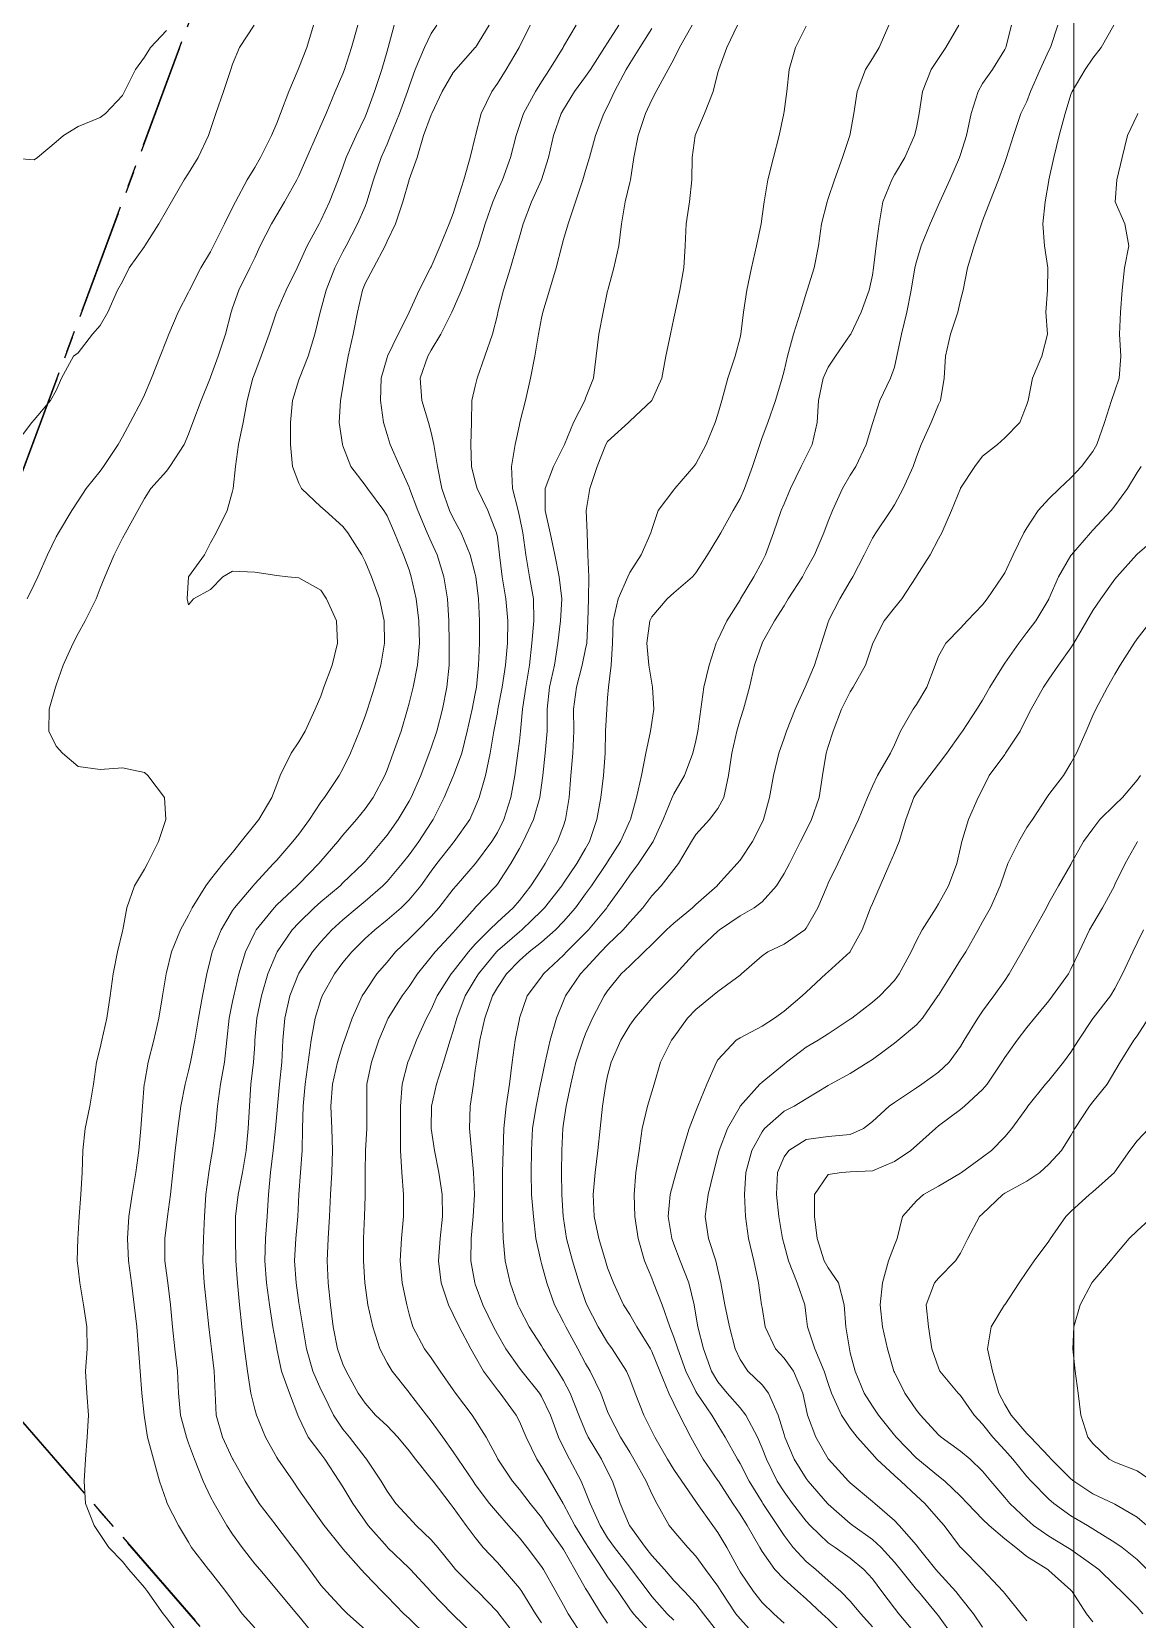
# Model space of a CAD drawing. Header units: centimetres. Extents: x 0 to 642158, y -847 to 649707.
# Drawn here: x 616943.2 to 616968.25, y 620207.12 to 620243.1 of the extents above; entities that cross this region are included whole.
import ezdxf

# ---------------------------------------------------------------- set-up
doc = ezdxf.new("R2010")
doc.units = ezdxf.units.CM
doc.header["$MEASUREMENT"] = 0
doc.linetypes.add('CENTERX2', pattern=[4, 2.5, -0.5, 0.5, -0.5])
doc.layers.add('MEV_grille', color=254, linetype='Continuous', lineweight=9)
doc.layers.add('WAL_topographie 0.5', color=253, linetype='Continuous', lineweight=20)
doc.layers.add('SPW_parcellaire cadastral', color=7, linetype='CENTERX2', lineweight=25, true_color=0xff0542)

# ---------------------------------------------------------------- blocks, each defined once
blk = doc.blocks.new('*U112')
at = {"layer": 'MEV_grille', "transparency": 33554687}
blk.add_lwpolyline([(0, 1825.476), (0, -1825.476)], dxfattribs=at)
blk = doc.blocks.new('*U113')
at = {"layer": 'MEV_grille', "color": 0, "linetype": 'ByBlock', "lineweight": -2, "transparency": 16777216}
blk.add_blockref('*U112', (1600, 0), dxfattribs=at)

msp = doc.modelspace()

# ---------------------------------------------------------------- linework, layer by layer
at = {"layer": 'SPW_parcellaire cadastral'}
for points in [[(617146.257, 620375.609), (617171.917, 620342.183), (617234.747, 620260.301), (617106.707, 620158.882), (617115.103, 620149.589), (617064.759, 620106.478), (617053.863, 620117.239), (616968.009, 620182.814), (616937.386, 620218.037), (616956.282, 620268.99), (616938.408, 620293.768), (616934.252, 620317.224), (616964.517, 620340.941), (617015.701, 620270.757), (617035.118, 620286.317), (617053.068, 620300.715), (617070.714, 620314.879), (617111.129, 620347.351), (617146.257, 620375.609)], [(616883.906, 620279.593), (616901.931, 620292.499), (616908.788, 620297.285), (616928.003, 620312.33), (616934.252, 620317.224), (616938.408, 620293.768), (616956.282, 620268.99), (616937.386, 620218.037), (616883.906, 620279.593)], [(616824.166, 620098.846), (616769.835, 620197.706), (616883.906, 620279.593), (616937.386, 620218.037), (616968.009, 620182.814), (616963.37, 620180.072), (616958.502, 620177.199), (616913.726, 620151.806), (616824.166, 620098.846)]]:
    msp.add_lwpolyline(points, dxfattribs=at)
at = {"layer": 'WAL_topographie 0.5'}
for points in [[(616942.75, 620240.242), (616943.25, 620240.203), (616943.329, 620240.25), (616943.75, 620240.608), (616943.914, 620240.75), (616944.25, 620240.953), (616944.75, 620241.161), (616944.87, 620241.25), (616945.25, 620241.659), (616945.301, 620241.75), (616945.545, 620242.25), (616945.75, 620242.528), (616945.885, 620242.75), (616946.25, 620243.129)], [(616942.817, 620233.75), (616943.198, 620234.25), (616943.25, 620234.308), (616943.621, 620234.75), (616943.75, 620234.976), (616943.871, 620235.25), (616944.145, 620235.75), (616944.25, 620235.829), (616944.572, 620236.25), (616944.75, 620236.449), (616944.917, 620236.75), (616945.143, 620237.25), (616945.25, 620237.443), (616945.405, 620237.75), (616945.75, 620238.235), (616945.76, 620238.25), (616946.073, 620238.75), (616946.25, 620239.054), (616946.367, 620239.25), (616946.654, 620239.75), (616946.75, 620239.899), (616946.969, 620240.25), (616947.202, 620240.75), (616947.25, 620240.891), (616947.368, 620241.25), (616947.545, 620241.75), (616947.708, 620242.25), (616947.75, 620242.372), (616947.908, 620242.75), (616948.235, 620243.25)], [(616943.094, 620230.25), (616943.25, 620230.577), (616943.333, 620230.75), (616943.555, 620231.25), (616943.75, 620231.656), (616943.8, 620231.75), (616944.103, 620232.25), (616944.25, 620232.473), (616944.43, 620232.75), (616944.75, 620233.144), (616944.824, 620233.25), (616945.158, 620233.75), (616945.25, 620233.921), (616945.43, 620234.25), (616945.694, 620234.75), (616945.75, 620234.876), (616945.91, 620235.25), (616946.103, 620235.75), (616946.25, 620236.113), (616946.3, 620236.25), (616946.516, 620236.75), (616946.75, 620237.198), (616946.772, 620237.25), (616947.025, 620237.75), (616947.25, 620238.112), (616947.319, 620238.25), (616947.568, 620238.75), (616947.75, 620239.123), (616947.813, 620239.25), (616948.082, 620239.75), (616948.25, 620240.027), (616948.379, 620240.25), (616948.627, 620240.75), (616948.75, 620241.032), (616948.834, 620241.25), (616949.022, 620241.75), (616949.232, 620242.25), (616949.25, 620242.289), (616949.43, 620242.75), (616949.584, 620243.25)], [(616946.549, 620206.75), (616946.25, 620207.159), (616946.176, 620207.25), (616945.816, 620207.75), (616945.75, 620207.842), (616945.396, 620208.25), (616945.25, 620208.436), (616944.943, 620208.75), (616944.75, 620209.046), (616944.614, 620209.25), (616944.414, 620209.75), (616944.381, 620210.25), (616944.416, 620210.75), (616944.45, 620211.25), (616944.479, 620211.75), (616944.448, 620212.25), (616944.414, 620212.75), (616944.45, 620213.25), (616944.441, 620213.75), (616944.365, 620214.25), (616944.286, 620214.75), (616944.25, 620215.078), (616944.225, 620215.25), (616944.24, 620215.75), (616944.25, 620215.861), (616944.274, 620216.25), (616944.311, 620216.75), (616944.341, 620217.25), (616944.351, 620217.75), (616944.404, 620218.25), (616944.511, 620218.75), (616944.598, 620219.25), (616944.667, 620219.75), (616944.75, 620220.078), (616944.783, 620220.25), (616944.895, 620220.75), (616944.97, 620221.25), (616945.038, 620221.75), (616945.138, 620222.25), (616945.25, 620222.718), (616945.257, 620222.75), (616945.35, 620223.25), (616945.528, 620223.75), (616945.75, 620224.123), (616945.823, 620224.25), (616946.071, 620224.75), (616946.234, 620225.25), (616946.202, 620225.75), (616945.83, 620226.25), (616945.75, 620226.312), (616945.25, 620226.422), (616944.75, 620226.386), (616944.25, 620226.453), (616943.893, 620226.75), (616943.75, 620226.914), (616943.583, 620227.25), (616943.587, 620227.75), (616943.734, 620228.25), (616943.75, 620228.291), (616943.911, 620228.75), (616944.134, 620229.25), (616944.25, 620229.462), (616944.409, 620229.75), (616944.655, 620230.25), (616944.75, 620230.49), (616944.856, 620230.75), (616945.064, 620231.25), (616945.25, 620231.629), (616945.323, 620231.75), (616945.598, 620232.25), (616945.75, 620232.524), (616945.898, 620232.75), (616946.25, 620233.141), (616946.328, 620233.25), (616946.648, 620233.75), (616946.75, 620233.984), (616946.846, 620234.25), (616947.033, 620234.75), (616947.239, 620235.25), (616947.25, 620235.277), (616947.424, 620235.75), (616947.584, 620236.25), (616947.716, 620236.75), (616947.75, 620236.85), (616947.892, 620237.25), (616948.139, 620237.75), (616948.25, 620237.982), (616948.377, 620238.25), (616948.63, 620238.75), (616948.75, 620238.955), (616948.926, 620239.25), (616949.206, 620239.75), (616949.25, 620239.836), (616949.434, 620240.25), (616949.652, 620240.75), (616949.75, 620240.976), (616949.868, 620241.25), (616950.074, 620241.75), (616950.25, 620242.153), (616950.288, 620242.25), (616950.445, 620242.75), (616950.584, 620243.25)], [(616948.25, 620206.928), (616947.962, 620207.25), (616947.75, 620207.55), (616947.598, 620207.75), (616947.25, 620208.196), (616947.203, 620208.25), (616946.817, 620208.75), (616946.75, 620208.869), (616946.52, 620209.25), (616946.266, 620209.75), (616946.25, 620209.802), (616946.093, 620210.25), (616945.955, 620210.75), (616945.822, 620211.25), (616945.75, 620211.696), (616945.741, 620211.75), (616945.694, 620212.25), (616945.653, 620212.75), (616945.614, 620213.25), (616945.574, 620213.75), (616945.521, 620214.25), (616945.454, 620214.75), (616945.39, 620215.25), (616945.364, 620215.75), (616945.397, 620216.25), (616945.472, 620216.75), (616945.556, 620217.25), (616945.62, 620217.75), (616945.669, 620218.25), (616945.706, 620218.75), (616945.747, 620219.25), (616945.75, 620219.264), (616945.838, 620219.75), (616945.962, 620220.25), (616946.077, 620220.75), (616946.162, 620221.25), (616946.24, 620221.75), (616946.25, 620221.786), (616946.366, 620222.25), (616946.571, 620222.75), (616946.75, 620223.082), (616946.834, 620223.25), (616947.144, 620223.75), (616947.25, 620223.889), (616947.538, 620224.25), (616947.75, 620224.505), (616947.945, 620224.75), (616948.25, 620225.136), (616948.342, 620225.25), (616948.64, 620225.75), (616948.75, 620226.043), (616948.829, 620226.25), (616949.073, 620226.75), (616949.25, 620227.008), (616949.391, 620227.25), (616949.617, 620227.75), (616949.75, 620228.047), (616949.819, 620228.25), (616950.005, 620228.75), (616950.128, 620229.25), (616950.102, 620229.75), (616949.877, 620230.25), (616949.75, 620230.444), (616949.25, 620230.726), (616949, 620230.75), (616948.75, 620230.779), (616948.25, 620230.852), (616947.75, 620230.877), (616947.524, 620230.75), (616947.25, 620230.463), (616946.864, 620230.25), (616946.75, 620230.118), (616946.721, 620230.25), (616946.75, 620230.75), (616946.75, 620230.75), (616947.11, 620231.25), (616947.25, 620231.522), (616947.374, 620231.75), (616947.624, 620232.25), (616947.75, 620232.692), (616947.762, 620232.75), (616947.818, 620233.25), (616947.886, 620233.75), (616947.989, 620234.25), (616948.078, 620234.75), (616948.209, 620235.25), (616948.25, 620235.366), (616948.399, 620235.75), (616948.575, 620236.25), (616948.743, 620236.75), (616948.75, 620236.765), (616948.964, 620237.25), (616949.209, 620237.75), (616949.25, 620237.836), (616949.439, 620238.25), (616949.709, 620238.75), (616949.75, 620238.827), (616949.948, 620239.25), (616950.144, 620239.75), (616950.25, 620240.033), (616950.324, 620240.25), (616950.552, 620240.75), (616950.75, 620241.174), (616950.783, 620241.25), (616950.966, 620241.75), (616951.132, 620242.25), (616951.25, 620242.666), (616951.273, 620242.75), (616951.41, 620243.25)], [(616949.616, 620206.75), (616949.25, 620207.195), (616949.203, 620207.25), (616948.783, 620207.75), (616948.75, 620207.792), (616948.364, 620208.25), (616948.25, 620208.381), (616947.964, 620208.75), (616947.75, 620209.052), (616947.621, 620209.25), (616947.331, 620209.75), (616947.25, 620209.9), (616947.078, 620210.25), (616946.886, 620210.75), (616946.75, 620211.116), (616946.7, 620211.25), (616946.57, 620211.75), (616946.525, 620212.25), (616946.498, 620212.75), (616946.44, 620213.25), (616946.385, 620213.75), (616946.343, 620214.25), (616946.279, 620214.75), (616946.25, 620214.965), (616946.212, 620215.25), (616946.212, 620215.75), (616946.25, 620216.06), (616946.275, 620216.25), (616946.34, 620216.75), (616946.393, 620217.25), (616946.449, 620217.75), (616946.509, 620218.25), (616946.574, 620218.75), (616946.674, 620219.25), (616946.75, 620219.556), (616946.795, 620219.75), (616946.891, 620220.25), (616946.977, 620220.75), (616947.069, 620221.25), (616947.164, 620221.75), (616947.25, 620222.09), (616947.286, 620222.25), (616947.486, 620222.75), (616947.75, 620223.185), (616947.793, 620223.25), (616948.211, 620223.75), (616948.25, 620223.795), (616948.679, 620224.25), (616948.75, 620224.332), (616949.117, 620224.75), (616949.25, 620224.921), (616949.488, 620225.25), (616949.75, 620225.641), (616949.832, 620225.75), (616950.162, 620226.25), (616950.25, 620226.4), (616950.424, 620226.75), (616950.628, 620227.25), (616950.75, 620227.594), (616950.803, 620227.75), (616950.962, 620228.25), (616951.111, 620228.75), (616951.195, 620229.25), (616951.183, 620229.75), (616951.076, 620230.25), (616950.897, 620230.75), (616950.75, 620231.098), (616950.675, 620231.25), (616950.363, 620231.75), (616950.25, 620231.889), (616949.843, 620232.25), (616949.75, 620232.334), (616949.311, 620232.75), (616949.25, 620232.869), (616949.11, 620233.25), (616949.061, 620233.75), (616949.061, 620234.25), (616949.107, 620234.75), (616949.25, 620235.212), (616949.262, 620235.25), (616949.463, 620235.75), (616949.61, 620236.25), (616949.733, 620236.75), (616949.75, 620236.802), (616949.872, 620237.25), (616950.063, 620237.75), (616950.25, 620238.119), (616950.32, 620238.25), (616950.577, 620238.75), (616950.75, 620239.143), (616950.794, 620239.25), (616950.943, 620239.75), (616951.114, 620240.25), (616951.25, 620240.553), (616951.331, 620240.75), (616951.532, 620241.25), (616951.713, 620241.75), (616951.75, 620241.863), (616951.886, 620242.25), (616952.096, 620242.75), (616952.25, 620243.067), (616952.379, 620243.25)], [(616950.75, 620206.891), (616950.354, 620207.25), (616950.25, 620207.352), (616949.879, 620207.75), (616949.75, 620207.9), (616949.492, 620208.25), (616949.25, 620208.579), (616949.115, 620208.75), (616948.75, 620209.23), (616948.734, 620209.25), (616948.352, 620209.75), (616948.25, 620209.903), (616948.033, 620210.25), (616947.757, 620210.75), (616947.75, 620210.762), (616947.521, 620211.25), (616947.373, 620211.75), (616947.35, 620212.25), (616947.333, 620212.75), (616947.273, 620213.25), (616947.25, 620213.435), (616947.208, 620213.75), (616947.159, 620214.25), (616947.106, 620214.75), (616947.073, 620215.25), (616947.09, 620215.75), (616947.113, 620216.25), (616947.143, 620216.75), (616947.209, 620217.25), (616947.25, 620217.488), (616947.296, 620217.75), (616947.359, 620218.25), (616947.404, 620218.75), (616947.477, 620219.25), (616947.563, 620219.75), (616947.618, 620220.25), (616947.673, 620220.75), (616947.75, 620221.126), (616947.774, 620221.25), (616947.889, 620221.75), (616948.038, 620222.25), (616948.25, 620222.69), (616948.282, 620222.75), (616948.687, 620223.25), (616948.75, 620223.314), (616949.213, 620223.75), (616949.25, 620223.787), (616949.705, 620224.25), (616949.75, 620224.305), (616950.136, 620224.75), (616950.25, 620224.892), (616950.558, 620225.25), (616950.75, 620225.489), (616950.935, 620225.75), (616951.199, 620226.25), (616951.25, 620226.372), (616951.391, 620226.75), (616951.57, 620227.25), (616951.714, 620227.75), (616951.75, 620227.886), (616951.838, 620228.25), (616951.94, 620228.75), (616951.982, 620229.25), (616951.972, 620229.75), (616951.911, 620230.25), (616951.799, 620230.75), (616951.75, 620230.907), (616951.626, 620231.25), (616951.42, 620231.75), (616951.25, 620232.13), (616951.179, 620232.25), (616950.806, 620232.75), (616950.75, 620232.829), (616950.431, 620233.25), (616950.25, 620233.716), (616950.237, 620233.75), (616950.161, 620234.25), (616950.197, 620234.75), (616950.25, 620235.053), (616950.278, 620235.25), (616950.366, 620235.75), (616950.479, 620236.25), (616950.577, 620236.75), (616950.691, 620237.25), (616950.75, 620237.401), (616950.94, 620237.75), (616951.204, 620238.25), (616951.25, 620238.356), (616951.44, 620238.75), (616951.607, 620239.25), (616951.749, 620239.75), (616951.75, 620239.753), (616951.933, 620240.25), (616952.079, 620240.75), (616952.25, 620241.224), (616952.261, 620241.25), (616952.501, 620241.75), (616952.75, 620242.178), (616952.807, 620242.25), (616953.25, 620242.746), (616953.253, 620242.75), (616953.564, 620243.25)], [(616952.151, 620206.75), (616951.75, 620207.138), (616951.63, 620207.25), (616951.25, 620207.636), (616951.137, 620207.75), (616950.75, 620208.153), (616950.659, 620208.25), (616950.25, 620208.72), (616950.225, 620208.75), (616949.822, 620209.25), (616949.75, 620209.354), (616949.467, 620209.75), (616949.25, 620210.06), (616949.118, 620210.25), (616948.775, 620210.75), (616948.75, 620210.79), (616948.494, 620211.25), (616948.289, 620211.75), (616948.25, 620211.889), (616948.164, 620212.25), (616948.088, 620212.75), (616948.022, 620213.25), (616947.957, 620213.75), (616947.905, 620214.25), (616947.859, 620214.75), (616947.825, 620215.25), (616947.812, 620215.75), (616947.818, 620216.25), (616947.874, 620216.75), (616947.973, 620217.25), (616948.056, 620217.75), (616948.105, 620218.25), (616948.13, 620218.75), (616948.165, 620219.25), (616948.221, 620219.75), (616948.25, 620220.159), (616948.256, 620220.25), (616948.301, 620220.75), (616948.401, 620221.25), (616948.546, 620221.75), (616948.75, 620222.238), (616948.756, 620222.25), (616949.101, 620222.75), (616949.25, 620222.91), (616949.599, 620223.25), (616949.75, 620223.386), (616950.184, 620223.75), (616950.25, 620223.814), (616950.707, 620224.25), (616950.75, 620224.297), (616951.134, 620224.75), (616951.25, 620224.896), (616951.502, 620225.25), (616951.75, 620225.662), (616951.798, 620225.75), (616952.013, 620226.25), (616952.206, 620226.75), (616952.25, 620226.872), (616952.379, 620227.25), (616952.505, 620227.75), (616952.605, 620228.25), (616952.655, 620228.75), (616952.66, 620229.25), (616952.648, 620229.75), (616952.619, 620230.25), (616952.54, 620230.75), (616952.387, 620231.25), (616952.25, 620231.546), (616952.16, 620231.75), (616951.945, 620232.25), (616951.76, 620232.75), (616951.75, 620232.781), (616951.538, 620233.25), (616951.321, 620233.75), (616951.25, 620233.976), (616951.169, 620234.25), (616951.1, 620234.75), (616951.114, 620235.25), (616951.25, 620235.719), (616951.26, 620235.75), (616951.499, 620236.25), (616951.75, 620236.743), (616951.754, 620236.75), (616951.98, 620237.25), (616952.235, 620237.75), (616952.25, 620237.779), (616952.453, 620238.25), (616952.659, 620238.75), (616952.75, 620238.986), (616952.828, 620239.25), (616952.992, 620239.75), (616953.134, 620240.25), (616953.25, 620240.725), (616953.255, 620240.75), (616953.385, 620241.25), (616953.623, 620241.75), (616953.75, 620241.93), (616953.946, 620242.25), (616954.243, 620242.75), (616954.25, 620242.764), (616954.49, 620243.25)], [(616953.241, 620206.75), (616952.75, 620207.228), (616952.728, 620207.25), (616952.25, 620207.741), (616952.241, 620207.75), (616951.779, 620208.25), (616951.75, 620208.28), (616951.263, 620208.75), (616951.25, 620208.762), (616950.82, 620209.25), (616950.75, 620209.345), (616950.474, 620209.75), (616950.25, 620210.124), (616950.166, 620210.25), (616949.836, 620210.75), (616949.75, 620210.87), (616949.46, 620211.25), (616949.25, 620211.699), (616949.228, 620211.75), (616949.035, 620212.25), (616948.86, 620212.75), (616948.753, 620213.25), (616948.75, 620213.269), (616948.661, 620213.75), (616948.582, 620214.25), (616948.519, 620214.75), (616948.481, 620215.25), (616948.495, 620215.75), (616948.533, 620216.25), (616948.565, 620216.75), (616948.61, 620217.25), (616948.665, 620217.75), (616948.718, 620218.25), (616948.75, 620218.576), (616948.767, 620218.75), (616948.815, 620219.25), (616948.861, 620219.75), (616948.887, 620220.25), (616948.935, 620220.75), (616949.049, 620221.25), (616949.241, 620221.75), (616949.25, 620221.767), (616949.56, 620222.25), (616949.75, 620222.478), (616949.996, 620222.75), (616950.25, 620222.978), (616950.571, 620223.25), (616950.75, 620223.399), (616951.155, 620223.75), (616951.25, 620223.847), (616951.593, 620224.25), (616951.75, 620224.452), (616951.967, 620224.75), (616952.25, 620225.181), (616952.297, 620225.25), (616952.547, 620225.75), (616952.75, 620226.232), (616952.757, 620226.25), (616952.941, 620226.75), (616953.067, 620227.25), (616953.18, 620227.75), (616953.25, 620228.107), (616953.276, 620228.25), (616953.325, 620228.75), (616953.342, 620229.25), (616953.344, 620229.75), (616953.325, 620230.25), (616953.263, 620230.75), (616953.25, 620230.812), (616953.137, 620231.25), (616952.933, 620231.75), (616952.75, 620232.079), (616952.666, 620232.25), (616952.492, 620232.75), (616952.392, 620233.25), (616952.312, 620233.75), (616952.25, 620234.022), (616952.187, 620234.25), (616952.038, 620234.75), (616952.001, 620235.25), (616952.176, 620235.75), (616952.25, 620235.885), (616952.468, 620236.25), (616952.718, 620236.75), (616952.75, 620236.82), (616952.935, 620237.25), (616953.134, 620237.75), (616953.25, 620238.054), (616953.322, 620238.25), (616953.473, 620238.75), (616953.644, 620239.25), (616953.75, 620239.497), (616953.867, 620239.75), (616954.047, 620240.25), (616954.173, 620240.75), (616954.25, 620240.978), (616954.344, 620241.25), (616954.612, 620241.75), (616954.75, 620241.968), (616954.933, 620242.25), (616955.24, 620242.75), (616955.25, 620242.769), (616955.54, 620243.25)], [(616954.165, 620206.75), (616953.78, 620207.25), (616953.75, 620207.29), (616953.31, 620207.75), (616953.25, 620207.808), (616952.804, 620208.25), (616952.75, 620208.316), (616952.398, 620208.75), (616952.25, 620208.926), (616951.909, 620209.25), (616951.75, 620209.42), (616951.451, 620209.75), (616951.25, 620210.025), (616951.118, 620210.25), (616950.787, 620210.75), (616950.75, 620210.791), (616950.402, 620211.25), (616950.25, 620211.434), (616950.038, 620211.75), (616949.791, 620212.25), (616949.75, 620212.335), (616949.569, 620212.75), (616949.424, 620213.25), (616949.337, 620213.75), (616949.256, 620214.25), (616949.25, 620214.293), (616949.186, 620214.75), (616949.151, 620215.25), (616949.18, 620215.75), (616949.226, 620216.25), (616949.25, 620216.75), (616949.25, 620216.75), (616949.286, 620217.25), (616949.322, 620217.75), (616949.333, 620218.25), (616949.347, 620218.75), (616949.395, 620219.25), (616949.464, 620219.75), (616949.533, 620220.25), (616949.623, 620220.75), (616949.75, 620221.169), (616949.779, 620221.25), (616950.055, 620221.75), (616950.25, 620222.009), (616950.449, 620222.25), (616950.75, 620222.551), (616950.971, 620222.75), (616951.25, 620222.974), (616951.573, 620223.25), (616951.75, 620223.426), (616952.015, 620223.75), (616952.25, 620224.076), (616952.379, 620224.25), (616952.75, 620224.723), (616952.774, 620224.75), (616953.127, 620225.25), (616953.25, 620225.531), (616953.334, 620225.75), (616953.484, 620226.25), (616953.589, 620226.75), (616953.67, 620227.25), (616953.75, 620227.672), (616953.764, 620227.75), (616953.858, 620228.25), (616953.937, 620228.75), (616953.978, 620229.25), (616953.986, 620229.75), (616953.943, 620230.25), (616953.861, 620230.75), (616953.802, 620231.25), (616953.75, 620231.65), (616953.733, 620231.75), (616953.536, 620232.25), (616953.295, 620232.75), (616953.25, 620232.912), (616953.162, 620233.25), (616953.148, 620233.75), (616953.16, 620234.25), (616953.175, 620234.75), (616953.25, 620235.071), (616953.293, 620235.25), (616953.468, 620235.75), (616953.637, 620236.25), (616953.75, 620236.688), (616953.764, 620236.75), (616953.892, 620237.25), (616954.049, 620237.75), (616954.195, 620238.25), (616954.25, 620238.455), (616954.335, 620238.75), (616954.526, 620239.25), (616954.75, 620239.747), (616954.751, 620239.75), (616954.909, 620240.25), (616955.021, 620240.75), (616955.197, 620241.25), (616955.25, 620241.34), (616955.502, 620241.75), (616955.75, 620242.091), (616955.858, 620242.25), (616956.182, 620242.75), (616956.25, 620242.854), (616956.501, 620243.25)], [(616954.75, 620207.043), (616954.617, 620207.25), (616954.305, 620207.75), (616954.25, 620207.829), (616953.89, 620208.25), (616953.75, 620208.408), (616953.431, 620208.75), (616953.25, 620208.975), (616953.043, 620209.25), (616952.75, 620209.657), (616952.677, 620209.75), (616952.294, 620210.25), (616952.25, 620210.305), (616951.891, 620210.75), (616951.75, 620210.942), (616951.493, 620211.25), (616951.25, 620211.505), (616950.991, 620211.75), (616950.75, 620212.019), (616950.596, 620212.25), (616950.321, 620212.75), (616950.25, 620212.906), (616950.128, 620213.25), (616950.031, 620213.75), (616949.964, 620214.25), (616949.913, 620214.75), (616949.894, 620215.25), (616949.911, 620215.75), (616949.943, 620216.25), (616949.97, 620216.75), (616949.998, 620217.25), (616950.015, 620217.75), (616950.001, 620218.25), (616949.977, 620218.75), (616950.011, 620219.25), (616950.125, 620219.75), (616950.25, 620220.147), (616950.286, 620220.25), (616950.455, 620220.75), (616950.688, 620221.25), (616950.75, 620221.349), (616951.019, 620221.75), (616951.25, 620222.018), (616951.438, 620222.25), (616951.75, 620222.543), (616951.953, 620222.75), (616952.25, 620223.053), (616952.422, 620223.25), (616952.75, 620223.673), (616952.818, 620223.75), (616953.25, 620224.244), (616953.255, 620224.25), (616953.627, 620224.75), (616953.75, 620224.956), (616953.898, 620225.25), (616954.058, 620225.75), (616954.148, 620226.25), (616954.215, 620226.75), (616954.25, 620227.025), (616954.277, 620227.25), (616954.323, 620227.75), (616954.394, 620228.25), (616954.482, 620228.75), (616954.535, 620229.25), (616954.573, 620229.75), (616954.572, 620230.25), (616954.481, 620230.75), (616954.392, 620231.25), (616954.327, 620231.75), (616954.25, 620232.116), (616954.219, 620232.25), (616954.094, 620232.75), (616954.068, 620233.25), (616954.154, 620233.75), (616954.25, 620234.195), (616954.263, 620234.25), (616954.387, 620234.75), (616954.501, 620235.25), (616954.601, 620235.75), (616954.681, 620236.25), (616954.75, 620236.609), (616954.782, 620236.75), (616954.931, 620237.25), (616955.081, 620237.75), (616955.209, 620238.25), (616955.25, 620238.392), (616955.353, 620238.75), (616955.519, 620239.25), (616955.687, 620239.75), (616955.75, 620239.956), (616955.842, 620240.25), (616955.976, 620240.75), (616956.163, 620241.25), (616956.25, 620241.411), (616956.404, 620241.75), (616956.667, 620242.25), (616956.75, 620242.388), (616956.976, 620242.75), (616957.25, 620243.174)], [(616955.678, 620206.75), (616955.358, 620207.25), (616955.25, 620207.442), (616955.077, 620207.75), (616954.794, 620208.25), (616954.75, 620208.32), (616954.424, 620208.75), (616954.25, 620208.966), (616954.003, 620209.25), (616953.75, 620209.533), (616953.572, 620209.75), (616953.25, 620210.18), (616953.2, 620210.25), (616952.862, 620210.75), (616952.75, 620210.921), (616952.513, 620211.25), (616952.25, 620211.612), (616952.147, 620211.75), (616951.76, 620212.25), (616951.75, 620212.263), (616951.362, 620212.75), (616951.25, 620212.938), (616951.086, 620213.25), (616950.925, 620213.75), (616950.816, 620214.25), (616950.75, 620214.698), (616950.743, 620214.75), (616950.712, 620215.25), (616950.714, 620215.75), (616950.735, 620216.25), (616950.75, 620216.719), (616950.751, 620216.75), (616950.751, 620217.25), (616950.762, 620217.75), (616950.792, 620218.25), (616950.791, 620218.75), (616950.794, 620219.25), (616950.897, 620219.75), (616951.065, 620220.25), (616951.25, 620220.696), (616951.275, 620220.75), (616951.594, 620221.25), (616951.75, 620221.467), (616951.938, 620221.75), (616952.25, 620222.14), (616952.339, 620222.25), (616952.75, 620222.691), (616952.801, 620222.75), (616953.248, 620223.25), (616953.25, 620223.252), (616953.726, 620223.75), (616953.75, 620223.781), (616954.056, 620224.25), (616954.25, 620224.593), (616954.338, 620224.75), (616954.57, 620225.25), (616954.713, 620225.75), (616954.75, 620226.03), (616954.778, 620226.25), (616954.836, 620226.75), (616954.876, 620227.25), (616954.877, 620227.75), (616954.932, 620228.25), (616955.042, 620228.75), (616955.123, 620229.25), (616955.184, 620229.75), (616955.212, 620230.25), (616955.153, 620230.75), (616955.049, 620231.25), (616954.944, 620231.75), (616954.835, 620232.25), (616954.83, 620232.75), (616955.023, 620233.25), (616955.25, 620233.706), (616955.27, 620233.75), (616955.479, 620234.25), (616955.734, 620234.75), (616955.75, 620234.798), (616955.927, 620235.25), (616955.993, 620235.75), (616956.047, 620236.25), (616956.15, 620236.75), (616956.25, 620237.232), (616956.254, 620237.25), (616956.388, 620237.75), (616956.503, 620238.25), (616956.564, 620238.75), (616956.648, 620239.25), (616956.75, 620239.689), (616956.765, 620239.75), (616956.843, 620240.25), (616956.94, 620240.75), (616957.109, 620241.25), (616957.25, 620241.56), (616957.352, 620241.75), (616957.623, 620242.25), (616957.75, 620242.486), (616957.882, 620242.75), (616958.164, 620243.25)], [(616956.25, 620207.038), (616956.104, 620207.25), (616955.795, 620207.75), (616955.75, 620207.823), (616955.508, 620208.25), (616955.25, 620208.704), (616955.22, 620208.75), (616954.864, 620209.25), (616954.75, 620209.43), (616954.494, 620209.75), (616954.25, 620210.064), (616954.092, 620210.25), (616953.763, 620210.75), (616953.75, 620210.774), (616953.495, 620211.25), (616953.25, 620211.644), (616953.179, 620211.75), (616952.798, 620212.25), (616952.75, 620212.323), (616952.45, 620212.75), (616952.25, 620213.048), (616952.096, 620213.25), (616951.832, 620213.75), (616951.75, 620214.035), (616951.701, 620214.25), (616951.593, 620214.75), (616951.545, 620215.25), (616951.579, 620215.75), (616951.624, 620216.25), (616951.62, 620216.75), (616951.581, 620217.25), (616951.555, 620217.75), (616951.551, 620218.25), (616951.552, 620218.75), (616951.594, 620219.25), (616951.724, 620219.75), (616951.75, 620219.82), (616951.916, 620220.25), (616952.14, 620220.75), (616952.25, 620220.943), (616952.388, 620221.25), (616952.703, 620221.75), (616952.75, 620221.805), (616953.099, 620222.25), (616953.25, 620222.421), (616953.568, 620222.75), (616953.75, 620222.924), (616954.109, 620223.25), (616954.25, 620223.415), (616954.511, 620223.75), (616954.75, 620224.119), (616954.837, 620224.25), (616955.112, 620224.75), (616955.25, 620225.11), (616955.298, 620225.25), (616955.378, 620225.75), (616955.417, 620226.25), (616955.461, 620226.75), (616955.481, 620227.25), (616955.479, 620227.75), (616955.543, 620228.25), (616955.671, 620228.75), (616955.75, 620229.117), (616955.775, 620229.25), (616955.803, 620229.75), (616955.819, 620230.25), (616955.822, 620230.75), (616955.8, 620231.25), (616955.782, 620231.75), (616955.762, 620232.25), (616955.844, 620232.75), (616956.012, 620233.25), (616956.208, 620233.75), (616956.25, 620233.815), (616956.721, 620234.25), (616956.75, 620234.278), (616957.25, 620234.75), (616957.25, 620234.75), (616957.479, 620235.25), (616957.571, 620235.75), (616957.674, 620236.25), (616957.75, 620236.615), (616957.778, 620236.75), (616957.888, 620237.25), (616957.977, 620237.75), (616958.006, 620238.25), (616958.033, 620238.75), (616958.107, 620239.25), (616958.157, 620239.75), (616958.168, 620240.25), (616958.236, 620240.75), (616958.25, 620240.79), (616958.446, 620241.25), (616958.642, 620241.75), (616958.75, 620242.179), (616958.769, 620242.25), (616958.95, 620242.75), (616959.197, 620243.25)], [(616957.25, 620206.791), (616956.833, 620207.25), (616956.75, 620207.362), (616956.488, 620207.75), (616956.25, 620208.089), (616956.144, 620208.25), (616955.816, 620208.75), (616955.75, 620208.856), (616955.503, 620209.25), (616955.25, 620209.734), (616955.24, 620209.75), (616954.945, 620210.25), (616954.75, 620210.586), (616954.642, 620210.75), (616954.406, 620211.25), (616954.25, 620211.608), (616954.175, 620211.75), (616953.813, 620212.25), (616953.75, 620212.327), (616953.435, 620212.75), (616953.25, 620213.079), (616953.152, 620213.25), (616952.883, 620213.75), (616952.75, 620214.032), (616952.639, 620214.25), (616952.474, 620214.75), (616952.413, 620215.25), (616952.451, 620215.75), (616952.507, 620216.25), (616952.501, 620216.75), (616952.425, 620217.25), (616952.326, 620217.75), (616952.25, 620218.25), (616952.25, 620218.25), (616952.25, 620218.25), (616952.257, 620218.75), (616952.369, 620219.25), (616952.531, 620219.75), (616952.683, 620220.25), (616952.75, 620220.46), (616952.83, 620220.75), (616953.021, 620221.25), (616953.25, 620221.632), (616953.321, 620221.75), (616953.731, 620222.25), (616953.75, 620222.27), (616954.25, 620222.704), (616954.305, 620222.75), (616954.75, 620223.179), (616954.819, 620223.25), (616955.211, 620223.75), (616955.25, 620223.806), (616955.553, 620224.25), (616955.75, 620224.596), (616955.838, 620224.75), (616956.008, 620225.25), (616956.093, 620225.75), (616956.153, 620226.25), (616956.19, 620226.75), (616956.203, 620227.25), (616956.23, 620227.75), (616956.25, 620228.006), (616956.271, 620228.25), (616956.332, 620228.75), (616956.361, 620229.25), (616956.376, 620229.75), (616956.491, 620230.25), (616956.71, 620230.75), (616956.75, 620230.85), (616957.007, 620231.25), (616957.227, 620231.75), (616957.25, 620231.824), (616957.394, 620232.25), (616957.75, 620232.724), (616957.771, 620232.75), (616958.206, 620233.25), (616958.25, 620233.308), (616958.48, 620233.75), (616958.69, 620234.25), (616958.75, 620234.439), (616958.836, 620234.75), (616958.972, 620235.25), (616959.14, 620235.75), (616959.25, 620236.171), (616959.268, 620236.25), (616959.33, 620236.75), (616959.403, 620237.25), (616959.512, 620237.75), (616959.626, 620238.25), (616959.726, 620238.75), (616959.75, 620238.926), (616959.795, 620239.25), (616959.883, 620239.75), (616960.011, 620240.25), (616960.134, 620240.75), (616960.243, 620241.25), (616960.25, 620241.296), (616960.312, 620241.75), (616960.362, 620242.25), (616960.511, 620242.75), (616960.75, 620243.231)], [(616957.75, 620207.103), (616957.602, 620207.25), (616957.25, 620207.638), (616957.165, 620207.75), (616956.794, 620208.25), (616956.75, 620208.303), (616956.402, 620208.75), (616956.25, 620208.968), (616956.077, 620209.25), (616955.851, 620209.75), (616955.75, 620210.011), (616955.651, 620210.25), (616955.382, 620210.75), (616955.25, 620211.014), (616955.138, 620211.25), (616954.951, 620211.75), (616954.75, 620212.17), (616954.702, 620212.25), (616954.301, 620212.75), (616954.25, 620212.816), (616953.942, 620213.25), (616953.75, 620213.583), (616953.661, 620213.75), (616953.423, 620214.25), (616953.25, 620214.715), (616953.237, 620214.75), (616953.148, 620215.25), (616953.156, 620215.75), (616953.204, 620216.25), (616953.23, 620216.75), (616953.212, 620217.25), (616953.162, 620217.75), (616953.121, 620218.25), (616953.136, 620218.75), (616953.206, 620219.25), (616953.25, 620219.565), (616953.274, 620219.75), (616953.351, 620220.25), (616953.466, 620220.75), (616953.638, 620221.25), (616953.75, 620221.445), (616953.956, 620221.75), (616954.25, 620222.051), (616954.474, 620222.25), (616954.75, 620222.473), (616955.065, 620222.75), (616955.25, 620222.941), (616955.519, 620223.25), (616955.75, 620223.562), (616955.884, 620223.75), (616956.227, 620224.25), (616956.25, 620224.289), (616956.538, 620224.75), (616956.75, 620225.216), (616956.766, 620225.25), (616956.907, 620225.75), (616957.017, 620226.25), (616957.113, 620226.75), (616957.223, 620227.25), (616957.25, 620227.448), (616957.294, 620227.75), (616957.268, 620228.25), (616957.25, 620228.342), (616957.187, 620228.75), (616957.137, 620229.25), (616957.205, 620229.75), (616957.25, 620229.843), (616957.597, 620230.25), (616957.75, 620230.387), (616958.173, 620230.75), (616958.25, 620230.842), (616958.511, 620231.25), (616958.75, 620231.635), (616958.813, 620231.75), (616959.098, 620232.25), (616959.25, 620232.526), (616959.352, 620232.75), (616959.534, 620233.25), (616959.696, 620233.75), (616959.75, 620233.905), (616959.879, 620234.25), (616960.058, 620234.75), (616960.209, 620235.25), (616960.25, 620235.417), (616960.325, 620235.75), (616960.46, 620236.25), (616960.621, 620236.75), (616960.75, 620237.176), (616960.774, 620237.25), (616960.93, 620237.75), (616961.031, 620238.25), (616961.1, 620238.75), (616961.224, 620239.25), (616961.25, 620239.325), (616961.392, 620239.75), (616961.577, 620240.25), (616961.743, 620240.75), (616961.75, 620240.788), (616961.832, 620241.25), (616961.906, 620241.75), (616962.095, 620242.25), (616962.25, 620242.495), (616962.402, 620242.75), (616962.62, 620243.25)], [(616958.75, 620206.831), (616958.42, 620207.25), (616958.25, 620207.473), (616957.991, 620207.75), (616957.75, 620208.003), (616957.539, 620208.25), (616957.25, 620208.572), (616957.106, 620208.75), (616956.75, 620209.24), (616956.743, 620209.25), (616956.534, 620209.75), (616956.362, 620210.25), (616956.25, 620210.471), (616956.111, 620210.75), (616955.812, 620211.25), (616955.75, 620211.38), (616955.596, 620211.75), (616955.399, 620212.25), (616955.25, 620212.534), (616955.119, 620212.75), (616954.792, 620213.25), (616954.75, 620213.321), (616954.472, 620213.75), (616954.25, 620214.175), (616954.213, 620214.25), (616954.043, 620214.75), (616953.928, 620215.25), (616953.879, 620215.75), (616953.87, 620216.25), (616953.866, 620216.75), (616953.869, 620217.25), (616953.88, 620217.75), (616953.899, 620218.25), (616953.952, 620218.75), (616954.025, 620219.25), (616954.082, 620219.75), (616954.155, 620220.25), (616954.25, 620220.733), (616954.253, 620220.75), (616954.429, 620221.25), (616954.75, 620221.681), (616954.799, 620221.75), (616955.25, 620222.176), (616955.319, 620222.25), (616955.75, 620222.681), (616955.817, 620222.75), (616956.23, 620223.25), (616956.25, 620223.278), (616956.587, 620223.75), (616956.75, 620223.986), (616956.948, 620224.25), (616957.25, 620224.707), (616957.278, 620224.75), (616957.505, 620225.25), (616957.715, 620225.75), (616957.75, 620225.832), (616957.99, 620226.25), (616958.179, 620226.75), (616958.25, 620227.033), (616958.294, 620227.25), (616958.359, 620227.75), (616958.432, 620228.25), (616958.552, 620228.75), (616958.712, 620229.25), (616958.75, 620229.322), (616958.955, 620229.75), (616959.25, 620230.231), (616959.262, 620230.25), (616959.56, 620230.75), (616959.75, 620231.098), (616959.826, 620231.25), (616960.006, 620231.75), (616960.185, 620232.25), (616960.25, 620232.408), (616960.398, 620232.75), (616960.638, 620233.25), (616960.75, 620233.478), (616960.888, 620233.75), (616961.001, 620234.25), (616961.032, 620234.75), (616961.135, 620235.25), (616961.25, 620235.5), (616961.418, 620235.75), (616961.75, 620236.235), (616961.761, 620236.25), (616961.999, 620236.75), (616962.181, 620237.25), (616962.25, 620237.589), (616962.275, 620237.75), (616962.337, 620238.25), (616962.405, 620238.75), (616962.491, 620239.25), (616962.691, 620239.75), (616962.75, 620239.859), (616962.983, 620240.25), (616963.209, 620240.75), (616963.25, 620240.926), (616963.31, 620241.25), (616963.385, 620241.75), (616963.583, 620242.25), (616963.75, 620242.499), (616963.915, 620242.75), (616964.211, 620243.25)], [(616959.604, 620206.75), (616959.25, 620207.135), (616959.156, 620207.25), (616958.825, 620207.75), (616958.75, 620207.874), (616958.469, 620208.25), (616958.25, 620208.555), (616958.066, 620208.75), (616957.75, 620209.117), (616957.648, 620209.25), (616957.365, 620209.75), (616957.25, 620209.966), (616957.121, 620210.25), (616956.845, 620210.75), (616956.75, 620210.908), (616956.542, 620211.25), (616956.282, 620211.75), (616956.25, 620211.833), (616956.096, 620212.25), (616955.851, 620212.75), (616955.75, 620212.921), (616955.571, 620213.25), (616955.3, 620213.75), (616955.25, 620213.855), (616955.048, 620214.25), (616954.872, 620214.75), (616954.75, 620215.187), (616954.732, 620215.25), (616954.625, 620215.75), (616954.568, 620216.25), (616954.527, 620216.75), (616954.513, 620217.25), (616954.521, 620217.75), (616954.549, 620218.25), (616954.626, 620218.75), (616954.73, 620219.25), (616954.75, 620219.351), (616954.831, 620219.75), (616954.95, 620220.25), (616955.091, 620220.75), (616955.25, 620221.139), (616955.298, 620221.25), (616955.638, 620221.75), (616955.75, 620221.871), (616956.097, 620222.25), (616956.25, 620222.407), (616956.602, 620222.75), (616956.75, 620222.926), (616957.044, 620223.25), (616957.25, 620223.52), (616957.465, 620223.75), (616957.75, 620224.119), (616957.855, 620224.25), (616958.152, 620224.75), (616958.25, 620224.911), (616958.56, 620225.25), (616958.75, 620225.496), (616958.884, 620225.75), (616958.992, 620226.25), (616959.066, 620226.75), (616959.176, 620227.25), (616959.25, 620227.52), (616959.33, 620227.75), (616959.468, 620228.25), (616959.578, 620228.75), (616959.749, 620229.25), (616959.75, 620229.253), (616960.032, 620229.75), (616960.25, 620230.092), (616960.342, 620230.25), (616960.664, 620230.75), (616960.75, 620230.918), (616960.936, 620231.25), (616961.147, 620231.75), (616961.25, 620232.015), (616961.344, 620232.25), (616961.573, 620232.75), (616961.75, 620233.052), (616961.873, 620233.25), (616962.113, 620233.75), (616962.25, 620234.223), (616962.258, 620234.25), (616962.422, 620234.75), (616962.66, 620235.25), (616962.75, 620235.5), (616962.805, 620235.75), (616962.91, 620236.25), (616963.033, 620236.75), (616963.129, 620237.25), (616963.212, 620237.75), (616963.25, 620237.895), (616963.357, 620238.25), (616963.557, 620238.75), (616963.75, 620239.184), (616963.781, 620239.25), (616964.008, 620239.75), (616964.226, 620240.25), (616964.25, 620240.323), (616964.387, 620240.75), (616964.493, 620241.25), (616964.648, 620241.75), (616964.75, 620241.928), (616964.977, 620242.25), (616965.25, 620242.698), (616965.275, 620242.75), (616965.402, 620243.25)], [(616960.25, 620207.035), (616960.019, 620207.25), (616959.75, 620207.506), (616959.557, 620207.75), (616959.25, 620208.202), (616959.222, 620208.25), (616958.955, 620208.75), (616958.75, 620209.092), (616958.635, 620209.25), (616958.279, 620209.75), (616958.25, 620209.791), (616957.932, 620210.25), (616957.75, 620210.52), (616957.607, 620210.75), (616957.318, 620211.25), (616957.25, 620211.387), (616957.071, 620211.75), (616956.877, 620212.25), (616956.75, 620212.574), (616956.675, 620212.75), (616956.356, 620213.25), (616956.25, 620213.398), (616956.036, 620213.75), (616955.779, 620214.25), (616955.75, 620214.329), (616955.606, 620214.75), (616955.453, 620215.25), (616955.32, 620215.75), (616955.25, 620216.206), (616955.243, 620216.25), (616955.21, 620216.75), (616955.206, 620217.25), (616955.211, 620217.75), (616955.235, 620218.25), (616955.25, 620218.358), (616955.312, 620218.75), (616955.413, 620219.25), (616955.532, 620219.75), (616955.696, 620220.25), (616955.75, 620220.392), (616955.91, 620220.75), (616956.169, 620221.25), (616956.25, 620221.369), (616956.559, 620221.75), (616956.75, 620221.937), (616957.077, 620222.25), (616957.25, 620222.419), (616957.587, 620222.75), (616957.75, 620222.902), (616958.172, 620223.25), (616958.25, 620223.322), (616958.732, 620223.75), (616958.75, 620223.772), (616959.188, 620224.25), (616959.25, 620224.326), (616959.532, 620224.75), (616959.75, 620225.185), (616959.78, 620225.25), (616959.917, 620225.75), (616960.012, 620226.25), (616960.133, 620226.75), (616960.25, 620227.091), (616960.302, 620227.25), (616960.499, 620227.75), (616960.727, 620228.25), (616960.75, 620228.301), (616960.938, 620228.75), (616961.1, 620229.25), (616961.25, 620229.726), (616961.258, 620229.75), (616961.51, 620230.25), (616961.75, 620230.653), (616961.808, 620230.75), (616962.061, 620231.25), (616962.25, 620231.626), (616962.331, 620231.75), (616962.668, 620232.25), (616962.75, 620232.383), (616962.949, 620232.75), (616963.174, 620233.25), (616963.25, 620233.466), (616963.355, 620233.75), (616963.582, 620234.25), (616963.75, 620234.656), (616963.792, 620234.75), (616963.878, 620235.25), (616963.91, 620235.75), (616964.02, 620236.25), (616964.186, 620236.75), (616964.25, 620237.021), (616964.305, 620237.25), (616964.409, 620237.75), (616964.558, 620238.25), (616964.723, 620238.75), (616964.75, 620238.817), (616964.913, 620239.25), (616965.107, 620239.75), (616965.25, 620240.141), (616965.288, 620240.25), (616965.447, 620240.75), (616965.616, 620241.25), (616965.75, 620241.525), (616965.838, 620241.75), (616966.057, 620242.25), (616966.25, 620242.679), (616966.287, 620242.75), (616966.452, 620243.25)], [(616961.629, 620206.75), (616961.25, 620207.127), (616961.114, 620207.25), (616960.75, 620207.586), (616960.563, 620207.75), (616960.25, 620208.035), (616960.041, 620208.25), (616959.75, 620208.659), (616959.697, 620208.75), (616959.41, 620209.25), (616959.25, 620209.504), (616959.086, 620209.75), (616958.761, 620210.25), (616958.75, 620210.267), (616958.414, 620210.75), (616958.25, 620211.046), (616958.135, 620211.25), (616957.877, 620211.75), (616957.75, 620212.012), (616957.637, 620212.25), (616957.43, 620212.75), (616957.25, 620213.191), (616957.219, 620213.25), (616956.913, 620213.75), (616956.75, 620214.028), (616956.611, 620214.25), (616956.379, 620214.75), (616956.25, 620215.092), (616956.198, 620215.25), (616956.047, 620215.75), (616955.945, 620216.25), (616955.925, 620216.75), (616955.967, 620217.25), (616956.025, 620217.75), (616956.08, 620218.25), (616956.135, 620218.75), (616956.206, 620219.25), (616956.25, 620219.44), (616956.332, 620219.75), (616956.551, 620220.25), (616956.75, 620220.587), (616956.868, 620220.75), (616957.25, 620221.201), (616957.297, 620221.25), (616957.75, 620221.705), (616957.796, 620221.75), (616958.25, 620222.25), (616958.25, 620222.25), (616958.75, 620222.721), (616958.786, 620222.75), (616959.25, 620223.066), (616959.573, 620223.25), (616959.75, 620223.384), (616960.079, 620223.75), (616960.25, 620224.027), (616960.37, 620224.25), (616960.623, 620224.75), (616960.75, 620225.003), (616960.873, 620225.25), (616961.046, 620225.75), (616961.121, 620226.25), (616961.205, 620226.75), (616961.25, 620226.905), (616961.359, 620227.25), (616961.551, 620227.75), (616961.75, 620228.147), (616961.817, 620228.25), (616962.094, 620228.75), (616962.25, 620229.224), (616962.258, 620229.25), (616962.52, 620229.75), (616962.75, 620230.051), (616962.92, 620230.25), (616963.242, 620230.75), (616963.25, 620230.762), (616963.558, 620231.25), (616963.75, 620231.609), (616963.825, 620231.75), (616964.042, 620232.25), (616964.246, 620232.75), (616964.25, 620232.758), (616964.573, 620233.25), (616964.75, 620233.482), (616965.089, 620233.75), (616965.25, 620233.901), (616965.596, 620234.25), (616965.75, 620234.652), (616965.781, 620234.75), (616965.883, 620235.25), (616966.089, 620235.75), (616966.218, 620236.25), (616966.185, 620236.75), (616966.219, 620237.25), (616966.228, 620237.75), (616966.154, 620238.25), (616966.118, 620238.75), (616966.165, 620239.25), (616966.25, 620239.732), (616966.253, 620239.75), (616966.365, 620240.25), (616966.488, 620240.75), (616966.621, 620241.25), (616966.75, 620241.682), (616966.776, 620241.75), (616967.074, 620242.25), (616967.25, 620242.507), (616967.439, 620242.75), (616967.727, 620243.25)], [(616962.25, 620206.95), (616961.986, 620207.25), (616961.75, 620207.535), (616961.538, 620207.75), (616961.25, 620208.005), (616960.97, 620208.25), (616960.75, 620208.435), (616960.455, 620208.75), (616960.25, 620209.02), (616960.102, 620209.25), (616959.766, 620209.75), (616959.75, 620209.775), (616959.459, 620210.25), (616959.25, 620210.652), (616959.19, 620210.75), (616958.917, 620211.25), (616958.75, 620211.52), (616958.615, 620211.75), (616958.272, 620212.25), (616958.25, 620212.288), (616958.022, 620212.75), (616957.838, 620213.25), (616957.75, 620213.515), (616957.657, 620213.75), (616957.486, 620214.25), (616957.291, 620214.75), (616957.25, 620214.857), (616957.088, 620215.25), (616956.938, 620215.75), (616956.863, 620216.25), (616956.85, 620216.75), (616956.891, 620217.25), (616956.964, 620217.75), (616957.035, 620218.25), (616957.155, 620218.75), (616957.25, 620219.077), (616957.304, 620219.25), (616957.448, 620219.75), (616957.698, 620220.25), (616957.75, 620220.318), (616958.06, 620220.75), (616958.25, 620220.947), (616958.63, 620221.25), (616958.75, 620221.35), (616959.25, 620221.724), (616959.282, 620221.75), (616959.75, 620222.162), (616959.883, 620222.25), (616960.25, 620222.427), (616960.718, 620222.75), (616960.75, 620222.787), (616961.013, 620223.25), (616961.223, 620223.75), (616961.25, 620223.807), (616961.466, 620224.25), (616961.705, 620224.75), (616961.75, 620224.846), (616961.937, 620225.25), (616962.137, 620225.75), (616962.25, 620226.002), (616962.369, 620226.25), (616962.664, 620226.75), (616962.75, 620226.946), (616962.89, 620227.25), (616963.173, 620227.75), (616963.25, 620227.856), (616963.487, 620228.25), (616963.671, 620228.75), (616963.75, 620228.952), (616963.913, 620229.25), (616964.25, 620229.583), (616964.401, 620229.75), (616964.75, 620230.112), (616964.852, 620230.25), (616965.194, 620230.75), (616965.25, 620230.837), (616965.445, 620231.25), (616965.686, 620231.75), (616965.75, 620231.859), (616966.011, 620232.25), (616966.25, 620232.515), (616966.491, 620232.75), (616966.75, 620232.994), (616966.988, 620233.25), (616967.25, 620233.591), (616967.341, 620233.75), (616967.514, 620234.25), (616967.672, 620234.75), (616967.75, 620234.968), (616967.841, 620235.25), (616967.884, 620235.75), (616967.855, 620236.25), (616967.878, 620236.75), (616967.91, 620237.25), (616967.968, 620237.75), (616968.061, 620238.25), (616967.974, 620238.75), (616967.757, 620239.25), (616967.794, 620239.75), (616967.916, 620240.25), (616968.037, 620240.75), (616968.25, 620241.217), (616968.271, 620241.25)], [(616963.25, 620206.769), (616962.851, 620207.25), (616962.75, 620207.376), (616962.467, 620207.75), (616962.25, 620208.038), (616962.059, 620208.25), (616961.75, 620208.508), (616961.405, 620208.75), (616961.25, 620208.859), (616960.841, 620209.25), (616960.75, 620209.348), (616960.443, 620209.75), (616960.25, 620210.011), (616960.096, 620210.25), (616959.847, 620210.75), (616959.75, 620211.004), (616959.643, 620211.25), (616959.384, 620211.75), (616959.25, 620211.914), (616958.961, 620212.25), (616958.75, 620212.504), (616958.601, 620212.75), (616958.42, 620213.25), (616958.296, 620213.75), (616958.25, 620214.018), (616958.21, 620214.25), (616958.092, 620214.75), (616957.896, 620215.25), (616957.75, 620215.626), (616957.705, 620215.75), (616957.623, 620216.25), (616957.666, 620216.75), (616957.75, 620217.064), (616957.806, 620217.25), (616957.947, 620217.75), (616958.095, 620218.25), (616958.25, 620218.639), (616958.294, 620218.75), (616958.496, 620219.25), (616958.719, 620219.75), (616958.75, 620219.802), (616959.166, 620220.25), (616959.25, 620220.305), (616959.75, 620220.564), (616960.029, 620220.75), (616960.25, 620220.909), (616960.657, 620221.25), (616960.75, 620221.334), (616961.194, 620221.75), (616961.25, 620221.798), (616961.744, 620222.25), (616961.75, 620222.259), (616962.02, 620222.75), (616962.21, 620223.25), (616962.25, 620223.346), (616962.424, 620223.75), (616962.644, 620224.25), (616962.75, 620224.493), (616962.858, 620224.75), (616963.006, 620225.25), (616963.189, 620225.75), (616963.25, 620225.844), (616963.554, 620226.25), (616963.75, 620226.505), (616963.938, 620226.75), (616964.25, 620227.193), (616964.295, 620227.25), (616964.616, 620227.75), (616964.75, 620227.956), (616964.916, 620228.25), (616965.221, 620228.75), (616965.25, 620228.794), (616965.567, 620229.25), (616965.75, 620229.488), (616965.953, 620229.75), (616966.25, 620230.245), (616966.253, 620230.25), (616966.47, 620230.75), (616966.75, 620231.233), (616966.761, 620231.25), (616967.195, 620231.75), (616967.25, 620231.805), (616967.662, 620232.25), (616967.75, 620232.358), (616968.034, 620232.75), (616968.25, 620233.115), (616968.343, 620233.25)], [(616964.078, 620206.75), (616963.75, 620207.204), (616963.713, 620207.25), (616963.295, 620207.75), (616963.25, 620207.801), (616962.887, 620208.25), (616962.75, 620208.417), (616962.448, 620208.75), (616962.25, 620208.932), (616961.808, 620209.25), (616961.75, 620209.296), (616961.25, 620209.729), (616961.23, 620209.75), (616960.795, 620210.25), (616960.75, 620210.311), (616960.481, 620210.75), (616960.269, 620211.25), (616960.25, 620211.314), (616960.117, 620211.75), (616959.899, 620212.25), (616959.75, 620212.434), (616959.425, 620212.75), (616959.25, 620213.01), (616959.138, 620213.25), (616959.015, 620213.75), (616958.906, 620214.25), (616958.817, 620214.75), (616958.75, 620215.046), (616958.701, 620215.25), (616958.535, 620215.75), (616958.458, 620216.25), (616958.529, 620216.75), (616958.649, 620217.25), (616958.75, 620217.635), (616958.778, 620217.75), (616958.965, 620218.25), (616959.25, 620218.748), (616959.251, 620218.75), (616959.697, 620219.25), (616959.75, 620219.3), (616960.25, 620219.707), (616960.304, 620219.75), (616960.75, 620220.092), (616961.024, 620220.25), (616961.25, 620220.396), (616961.75, 620220.724), (616961.787, 620220.75), (616962.25, 620221.112), (616962.417, 620221.25), (616962.75, 620221.599), (616962.857, 620221.75), (616963.128, 620222.25), (616963.25, 620222.511), (616963.376, 620222.75), (616963.698, 620223.25), (616963.75, 620223.335), (616963.977, 620223.75), (616964.166, 620224.25), (616964.25, 620224.614), (616964.277, 620224.75), (616964.428, 620225.25), (616964.651, 620225.75), (616964.75, 620225.936), (616964.9, 620226.25), (616965.25, 620226.723), (616965.271, 620226.75), (616965.598, 620227.25), (616965.75, 620227.56), (616965.848, 620227.75), (616966.128, 620228.25), (616966.25, 620228.429), (616966.467, 620228.75), (616966.75, 620229.144), (616966.819, 620229.25), (616967.112, 620229.75), (616967.25, 620229.989), (616967.428, 620230.25), (616967.75, 620230.7), (616967.789, 620230.75), (616968.235, 620231.25), (616968.25, 620231.265), (616968.75, 620231.697)], [(616964.75, 620206.946), (616964.543, 620207.25), (616964.25, 620207.619), (616964.145, 620207.75), (616963.75, 620208.182), (616963.691, 620208.25), (616963.288, 620208.75), (616963.25, 620208.8), (616962.86, 620209.25), (616962.75, 620209.364), (616962.303, 620209.75), (616962.25, 620209.796), (616961.75, 620210.214), (616961.713, 620210.25), (616961.257, 620210.75), (616961.25, 620210.759), (616960.971, 620211.25), (616960.782, 620211.75), (616960.75, 620211.89), (616960.672, 620212.25), (616960.465, 620212.75), (616960.25, 620213.043), (616960.056, 620213.25), (616959.821, 620213.75), (616959.75, 620214.188), (616959.74, 620214.25), (616959.669, 620214.75), (616959.562, 620215.25), (616959.445, 620215.75), (616959.373, 620216.25), (616959.351, 620216.75), (616959.383, 620217.25), (616959.518, 620217.75), (616959.75, 620218.173), (616959.809, 620218.25), (616960.25, 620218.64), (616960.481, 620218.75), (616960.75, 620218.916), (616961.25, 620219.219), (616961.299, 620219.25), (616961.75, 620219.494), (616962.154, 620219.75), (616962.25, 620219.811), (616962.75, 620220.181), (616962.837, 620220.25), (616963.25, 620220.595), (616963.385, 620220.75), (616963.737, 620221.25), (616963.75, 620221.271), (616964.048, 620221.75), (616964.25, 620222.073), (616964.367, 620222.25), (616964.652, 620222.75), (616964.75, 620222.928), (616964.926, 620223.25), (616965.148, 620223.75), (616965.25, 620224.053), (616965.324, 620224.25), (616965.572, 620224.75), (616965.75, 620225.068), (616965.879, 620225.25), (616966.202, 620225.75), (616966.25, 620225.816), (616966.584, 620226.25), (616966.75, 620226.528), (616966.879, 620226.75), (616967.095, 620227.25), (616967.25, 620227.604), (616967.316, 620227.75), (616967.581, 620228.25), (616967.75, 620228.542), (616967.865, 620228.75), (616968.184, 620229.25), (616968.25, 620229.341), (616968.569, 620229.75)], [(616965.75, 620207.091), (616965.626, 620207.25), (616965.25, 620207.709), (616965.219, 620207.75), (616964.75, 620208.25), (616964.75, 620208.25), (616964.252, 620208.75), (616964.25, 620208.752), (616963.875, 620209.25), (616963.75, 620209.396), (616963.441, 620209.75), (616963.25, 620209.925), (616962.898, 620210.25), (616962.75, 620210.383), (616962.353, 620210.75), (616962.25, 620210.864), (616961.908, 620211.25), (616961.75, 620211.454), (616961.554, 620211.75), (616961.325, 620212.25), (616961.25, 620212.466), (616961.159, 620212.75), (616960.947, 620213.25), (616960.779, 620213.75), (616960.75, 620213.995), (616960.717, 620214.25), (616960.546, 620214.75), (616960.349, 620215.25), (616960.25, 620215.618), (616960.213, 620215.75), (616960.13, 620216.25), (616960.074, 620216.75), (616960.102, 620217.25), (616960.25, 620217.602), (616960.359, 620217.75), (616960.75, 620218.001), (616961.25, 620218.066), (616961.75, 620218.114), (616962.046, 620218.25), (616962.25, 620218.409), (616962.634, 620218.75), (616962.75, 620218.838), (616963.25, 620219.171), (616963.373, 620219.25), (616963.75, 620219.526), (616963.991, 620219.75), (616964.25, 620220.105), (616964.334, 620220.25), (616964.64, 620220.75), (616964.75, 620220.908), (616965.004, 620221.25), (616965.25, 620221.599), (616965.354, 620221.75), (616965.637, 620222.25), (616965.75, 620222.452), (616965.918, 620222.75), (616966.196, 620223.25), (616966.25, 620223.358), (616966.467, 620223.75), (616966.75, 620224.233), (616966.758, 620224.25), (616967.035, 620224.75), (616967.25, 620225.04), (616967.404, 620225.25), (616967.75, 620225.583), (616967.922, 620225.75), (616968.25, 620226.144), (616968.327, 620226.25)], [(616967.25, 620207.067), (616967.105, 620207.25), (616966.782, 620207.75), (616966.75, 620207.783), (616966.25, 620208.232), (616966.228, 620208.25), (616965.75, 620208.547), (616965.5, 620208.75), (616965.25, 620208.95), (616964.9, 620209.25), (616964.75, 620209.393), (616964.407, 620209.75), (616964.25, 620209.915), (616963.896, 620210.25), (616963.75, 620210.367), (616963.28, 620210.75), (616963.25, 620210.776), (616962.789, 620211.25), (616962.75, 620211.298), (616962.39, 620211.75), (616962.25, 620211.956), (616962.062, 620212.25), (616961.862, 620212.75), (616961.75, 620213.166), (616961.729, 620213.25), (616961.652, 620213.75), (616961.614, 620214.25), (616961.482, 620214.75), (616961.25, 620215.092), (616961.16, 620215.25), (616960.998, 620215.75), (616960.941, 620216.25), (616960.935, 620216.75), (616961.25, 620217.207), (616961.547, 620217.25), (616961.75, 620217.263), (616962.25, 620217.291), (616962.75, 620217.496), (616963.125, 620217.75), (616963.25, 620217.86), (616963.678, 620218.25), (616963.75, 620218.308), (616964.25, 620218.675), (616964.336, 620218.75), (616964.75, 620219.132), (616964.849, 620219.25), (616965.187, 620219.75), (616965.25, 620219.858), (616965.534, 620220.25), (616965.75, 620220.533), (616965.923, 620220.75), (616966.25, 620221.143), (616966.336, 620221.25), (616966.695, 620221.75), (616966.75, 620221.86), (616966.935, 620222.25), (616967.172, 620222.75), (616967.25, 620222.881), (616967.464, 620223.25), (616967.736, 620223.75), (616967.75, 620223.778), (616967.982, 620224.25), (616968.25, 620224.737), (616968.257, 620224.75)], [(616968.384, 620207.25), (616968.25, 620207.397), (616967.9, 620207.75), (616967.75, 620207.899), (616967.385, 620208.25), (616967.25, 620208.35), (616966.75, 620208.702), (616966.675, 620208.75), (616966.25, 620209.007), (616965.906, 620209.25), (616965.75, 620209.384), (616965.366, 620209.75), (616965.25, 620209.885), (616964.938, 620210.25), (616964.75, 620210.481), (616964.465, 620210.75), (616964.25, 620210.936), (616963.81, 620211.25), (616963.75, 620211.306), (616963.342, 620211.75), (616963.25, 620211.862), (616962.985, 620212.25), (616962.75, 620212.726), (616962.74, 620212.75), (616962.597, 620213.25), (616962.478, 620213.75), (616962.425, 620214.25), (616962.477, 620214.75), (616962.619, 620215.25), (616962.75, 620215.604), (616962.815, 620215.75), (616962.936, 620216.25), (616963.25, 620216.609), (616963.41, 620216.75), (616963.75, 620216.936), (616964.25, 620217.235), (616964.272, 620217.25), (616964.75, 620217.599), (616964.949, 620217.75), (616965.25, 620218.059), (616965.411, 620218.25), (616965.75, 620218.715), (616965.775, 620218.75), (616966.176, 620219.25), (616966.25, 620219.332), (616966.586, 620219.75), (616966.75, 620219.979), (616966.92, 620220.25), (616967.25, 620220.739), (616967.257, 620220.75), (616967.645, 620221.25), (616967.75, 620221.419), (616967.917, 620221.75), (616968.152, 620222.25), (616968.25, 620222.451), (616968.398, 620222.75)], [(616968.476, 620208.25), (616968.25, 620208.481), (616967.913, 620208.75), (616967.75, 620208.867), (616967.25, 620209.177), (616967.126, 620209.25), (616966.75, 620209.47), (616966.36, 620209.75), (616966.25, 620209.844), (616965.853, 620210.25), (616965.75, 620210.363), (616965.432, 620210.75), (616965.25, 620210.956), (616964.984, 620211.25), (616964.75, 620211.547), (616964.561, 620211.75), (616964.25, 620212.194), (616964.199, 620212.25), (616963.779, 620212.75), (616963.75, 620212.822), (616963.597, 620213.25), (616963.526, 620213.75), (616963.473, 620214.25), (616963.658, 620214.75), (616963.75, 620214.858), (616964.138, 620215.25), (616964.25, 620215.419), (616964.413, 620215.75), (616964.682, 620216.25), (616964.75, 620216.316), (616965.208, 620216.75), (616965.25, 620216.778), (616965.75, 620217.05), (616966.049, 620217.25), (616966.25, 620217.436), (616966.535, 620217.75), (616966.75, 620218.091), (616966.843, 620218.25), (616967.171, 620218.75), (616967.25, 620218.854), (616967.569, 620219.25), (616967.75, 620219.549), (616967.866, 620219.75), (616968.179, 620220.25), (616968.25, 620220.35), (616968.509, 620220.75)], [(616968.475, 620209.25), (616968.25, 620209.441), (616967.75, 620209.731), (616967.713, 620209.75), (616967.25, 620209.966), (616966.816, 620210.25), (616966.75, 620210.304), (616966.304, 620210.75), (616966.25, 620210.811), (616965.835, 620211.25), (616965.75, 620211.336), (616965.396, 620211.75), (616965.25, 620211.995), (616965.12, 620212.25), (616964.972, 620212.75), (616964.862, 620213.25), (616964.947, 620213.75), (616965.248, 620214.25), (616965.25, 620214.253), (616965.58, 620214.75), (616965.75, 620215.008), (616965.917, 620215.25), (616966.25, 620215.695), (616966.287, 620215.75), (616966.636, 620216.25), (616966.75, 620216.365), (616967.175, 620216.75), (616967.25, 620216.813), (616967.737, 620217.25), (616967.75, 620217.268), (616968.09, 620217.75), (616968.25, 620217.965), (616968.516, 620218.25)], [(616968.592, 620210.25), (616968.25, 620210.487), (616967.75, 620210.683), (616967.619, 620210.75), (616967.25, 620211.104), (616967.136, 620211.25), (616966.978, 620211.75), (616966.918, 620212.25), (616966.848, 620212.75), (616966.794, 620213.25), (616966.82, 620213.75), (616966.96, 620214.25), (616967.227, 620214.75), (616967.25, 620214.781), (616967.647, 620215.25), (616967.75, 620215.369), (616968.071, 620215.75), (616968.25, 620215.93), (616968.61, 620216.25)]]:
    msp.add_lwpolyline(points, dxfattribs=at)

# ---------------------------------------------------------------- block references
at = {"layer": 'MEV_grille', "transparency": 33554687}
msp.add_blockref('*U113', (615366.814, 620593.644), dxfattribs=at)

doc.saveas('drawing.dxf')
